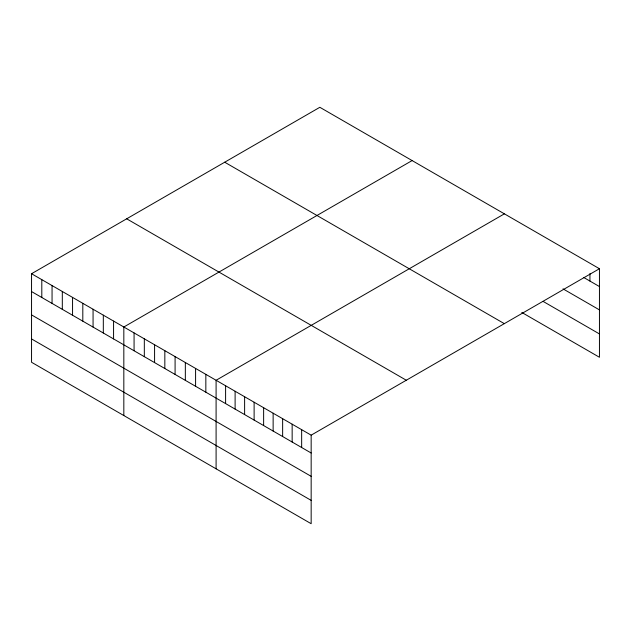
<?xml version="1.0" encoding="UTF-8"?>
<svg xmlns="http://www.w3.org/2000/svg" width="631" height="631" viewBox="0 0 631 631"><rect width="100%" height="100%" fill="white"/><g stroke="black" fill="none" stroke-linecap="round" stroke-linejoin="round"><path stroke-width="0.95" d="M31.55 273.728L311.162 435.161L311.162 523.706L31.55 362.273L31.55 273.728L319.838 107.294L599.45 268.727L599.45 357.272L521.813 312.448M412.106 160.566L123.826 327.008L123.826 415.553M504.382 213.838L216.094 380.28L216.094 468.825M311.162 435.161L599.45 268.727M583.604 277.411L599.45 286.561M563.01 288.856L599.45 309.892M543.204 301.46L599.45 333.933M224.699 162.214L504.319 323.648M126.681 218.807L406.301 380.241M31.55 291.569L311.162 453.003M31.55 314.901L311.162 476.334M31.55 338.942L311.162 500.375M589.946 273.562L589.946 281.071M301.657 429.679L301.657 447.513M292.153 424.19L292.153 442.023M282.641 418.7L282.641 436.534M273.136 413.21L273.136 431.044M263.632 407.721L263.632 425.554M254.119 402.231L254.119 420.065M244.615 396.741L244.615 414.583M235.111 391.252L235.111 409.093M225.598 385.77L225.598 403.603M205.84 374.357L205.84 392.19M195.586 368.441L195.586 386.275M185.34 362.517L185.34 380.359M175.087 356.602L175.087 374.435M164.833 350.678L164.833 368.52M154.579 344.763L154.579 362.596M144.325 338.839L144.325 356.681M134.072 332.923L134.072 350.757M113.572 321.084L113.572 338.918M103.318 315.169L103.318 333.002M93.065 309.245L93.065 327.079M82.811 303.33L82.811 321.163M72.557 297.406L72.557 315.248M62.311 291.49L62.311 309.324M52.057 285.567L52.057 303.408M41.804 279.651L41.804 297.485"/></g></svg>
